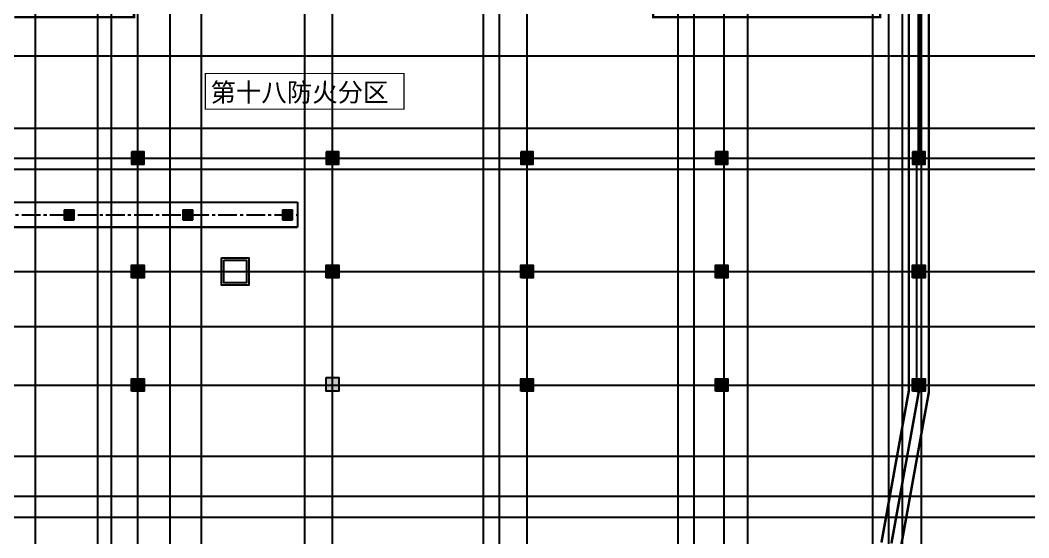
# Model space of a CAD drawing. Extents: x 369444 to 684549, y -549309 to 575337.
# Drawn here: x 402112 to 442531, y 120682 to 141434 of the extents above; entities that cross this region are included whole.
import ezdxf

# ---------------------------------------------------------------- set-up
doc = ezdxf.new("R2010")
doc.units = 0
doc.header["$LTSCALE"] = 1000
doc.header["$MEASUREMENT"] = 0
for name, pattern in [('__DASH', [0.35, 0.25, -0.1]), ('CENTER2', [1.125, 0.75, -0.125, 0.125, -0.125]), ('DASH', [0.35, 0.25, -0.1])]:
    doc.linetypes.add(name, pattern=pattern)
for name, color, linetype in [('COLUMN', 9, 'Continuous'), ('DOTE', 1, 'Continuous'), ('DUCT-排烟中心线', 5, 'CENTER2'), ('DUCT-排烟管', 2, 'Continuous'), ('DUCT-排烟管端线', 4, 'Continuous'), ('WALL', 9, 'Continuous'), ('WINDOW', 4, 'Continuous'), ('车库集水坑', 60, 'Continuous'), ('防火分区线', 7, 'Continuous'), ('风管标注', 3, 'Continuous')]:
    doc.layers.add(name, color=color, linetype=linetype)
doc.styles.add('-黑体', font='simhei.ttf')

# ---------------------------------------------------------------- blocks, each defined once
blk = doc.blocks.new('$DorLib2D$00000213')
at = {"color": 0, "linetype": 'DASH', "const_width": 0.02}
blk.add_lwpolyline([(0.5, 0), (-0.5, 0)], dxfattribs=at)
blk = doc.blocks.new('column500')
h = blk.add_hatch(color=0)
h.dxf.hatch_style = 1
h.paths.add_polyline_path([(-216381, -381440), (-215881, -381440), (-215881, -380940), (-216381, -380940)])
at = {"color": 0}
blk.add_lwpolyline([(-216381, -381440), (-215881, -381440), (-215881, -380940), (-216381, -380940)], close=True, dxfattribs=at)
blk = doc.blocks.new('56154dghgh')
at = {"layer": '车库集水坑', "lineweight": -2}
for points in [[(525097111, 3952329891), (525098211, 3952329891), (525098211, 3952328791), (525097111, 3952328791)], [(525097211, 3952329791), (525098111, 3952329791), (525098111, 3952328891), (525097211, 3952328891)]]:
    blk.add_lwpolyline(points, close=True, dxfattribs=at)
blk = doc.blocks.new('550zhuziokjdfsg')
at = {"layer": 'COLUMN', "lineweight": -2, "ltscale": 6}
blk.add_hatch(color=256, dxfattribs=at).paths.add_polyline_path([(38494751395, 3903816098), (38494751895, 3903816098), (38494751895, 3903815548), (38494751395, 3903815548)])
at = {"color": 0}
blk.add_lwpolyline([(38494751395, 3903816098), (38494751895, 3903816098), (38494751895, 3903815548), (38494751395, 3903815548)], close=True, dxfattribs=at)
blk = doc.blocks.new('N-风管')
at = {"color": 0, "linetype": 'Continuous'}
for p, q in [((38489239830.66436, 3905228305.368544, 2600), (38489240230.66436, 3905228305.368544, 2600)), ((38489244580.66436, 3905228305.368544, 2600), (38489244980.66436, 3905228305.368544, 2600)), ((38489248580.66436, 3905228305.368544, 2600), (38489248980.66436, 3905228305.368544, 2600))]:
    blk.add_line(p, q, dxfattribs=at)
at = {"color": 0}
for p, q in [((38489239830.66436, 3905228305.368544, 2600), (38489239830.66436, 3905227905.368544, 2600)), ((38489239830.66436, 3905228305.368544, 2600), (38489239870.66436, 3905228216.479655, 2600)), ((38489239870.66436, 3905227994.257432, 2600), (38489239830.66436, 3905227905.368544, 2600)), ((38489239870.66436, 3905228142.405581, 2600), (38489240182.66436, 3905228142.405581, 2600)), ((38489239870.66436, 3905228068.331507, 2600), (38489240182.66436, 3905228068.331507, 2600)), ((38489240230.66436, 3905228305.368544, 2600), (38489240182.66436, 3905228216.479655, 2600)), ((38489240230.66436, 3905227905.368544, 2600), (38489240182.66436, 3905227994.257432, 2600)), ((38489240230.66436, 3905227905.368544, 2600), (38489240230.66436, 3905228305.368544, 2600)), ((38489244580.66436, 3905228305.368544, 2600), (38489244580.66436, 3905227905.368544, 2600)), ((38489244580.66436, 3905228305.368544, 2600), (38489244620.66436, 3905228216.479655, 2600)), ((38489244620.66436, 3905227994.257432, 2600), (38489244580.66436, 3905227905.368544, 2600)), ((38489244620.66436, 3905228142.405581, 2600), (38489244932.66436, 3905228142.405581, 2600)), ((38489244620.66436, 3905228068.331507, 2600), (38489244932.66436, 3905228068.331507, 2600)), ((38489244980.66436, 3905228305.368544, 2600), (38489244932.66436, 3905228216.479655, 2600)), ((38489244980.66436, 3905227905.368544, 2600), (38489244932.66436, 3905227994.257432, 2600)), ((38489244980.66436, 3905227905.368544, 2600), (38489244980.66436, 3905228305.368544, 2600)), ((38489248580.66436, 3905228305.368544, 2600), (38489248580.66436, 3905227905.368544, 2600)), ((38489248580.66436, 3905228305.368544, 2600), (38489248620.66436, 3905228216.479655, 2600)), ((38489248620.66436, 3905227994.257432, 2600), (38489248580.66436, 3905227905.368544, 2600)), ((38489248620.66436, 3905228142.405581, 2600), (38489248932.66436, 3905228142.405581, 2600)), ((38489248620.66436, 3905228068.331507, 2600), (38489248932.66436, 3905228068.331507, 2600)), ((38489248980.66436, 3905228305.368544, 2600), (38489248932.66436, 3905228216.479655, 2600)), ((38489248980.66436, 3905227905.368544, 2600), (38489248932.66436, 3905227994.257432, 2600)), ((38489248980.66436, 3905227905.368544, 2600), (38489248980.66436, 3905228305.368544, 2600)), ((38489239830.66436, 3905227905.368544, 2600), (38489240230.66436, 3905227905.368544, 2600)), ((38489244580.66436, 3905227905.368544, 2600), (38489244980.66436, 3905227905.368544, 2600)), ((38489248580.66436, 3905227905.368544, 2600), (38489248980.66436, 3905227905.368544, 2600))]:
    blk.add_line(p, q, dxfattribs=at)
at = {"color": 0, "lineweight": 40}
for p, q in [((38489239870.66436, 3905228216.479655, 2600), (38489239870.66436, 3905227994.257432, 2600)), ((38489240182.66436, 3905228216.479655, 2600), (38489239870.66436, 3905228216.479655, 2600)), ((38489240182.66436, 3905227994.257432, 2600), (38489239870.66436, 3905227994.257432, 2600)), ((38489240182.66436, 3905227994.257432, 2600), (38489240182.66436, 3905228216.479655, 2600)), ((38489244620.66436, 3905228216.479655, 2600), (38489244620.66436, 3905227994.257432, 2600)), ((38489244932.66436, 3905228216.479655, 2600), (38489244620.66436, 3905228216.479655, 2600)), ((38489244932.66436, 3905227994.257432, 2600), (38489244620.66436, 3905227994.257432, 2600)), ((38489244932.66436, 3905227994.257432, 2600), (38489244932.66436, 3905228216.479655, 2600)), ((38489248620.66436, 3905228216.479655, 2600), (38489248620.66436, 3905227994.257432, 2600)), ((38489248932.66436, 3905228216.479655, 2600), (38489248620.66436, 3905228216.479655, 2600)), ((38489248932.66436, 3905227994.257432, 2600), (38489248620.66436, 3905227994.257432, 2600)), ((38489248932.66436, 3905227994.257432, 2600), (38489248932.66436, 3905228216.479655, 2600))]:
    blk.add_line(p, q, dxfattribs=at)
at = {"layer": 'DUCT-排烟中心线', "color": 0}
blk.add_line((38489229131.227257, 3905228105.368544), (38489249189.627274, 3905228105.368544), dxfattribs=at)
at = {"layer": 'DUCT-排烟管', "color": 0, "const_width": 90}
for points in [[(38489249189.627274, 3905228605.368544), (38489229131.227257, 3905228605.368544)], [(38489229131.227257, 3905227605.368544), (38489249189.627274, 3905227605.368544)]]:
    blk.add_lwpolyline(points, dxfattribs=at)
at = {"layer": 'DUCT-排烟管端线', "color": 0}
blk.add_line((38489249189.627274, 3905227605.368544), (38489249189.627274, 3905228605.368544), dxfattribs=at)

msp = doc.modelspace()

# ---------------------------------------------------------------- linework, layer by layer
at = {"layer": 'DOTE', "color": 8}
for p, q in [((405774.5, 59364.2), (405774.5, 476704.8)), ((413524.5, 59364.2), (413524.5, 476704.8)), ((420674.5, 59364.2), (420674.5, 476704.8)), ((421324.5, 59364.2), (421324.5, 476704.8)), ((428474.5, 59364.2), (428474.5, 476704.8)), ((429124.5, 59364.2), (429124.5, 476704.8)), ((436274.5, 59364.2), (436274.5, 476704.8)), ((436924.5, 59364.2), (436924.5, 476704.8)), ((402724.5, 59364.2), (402724.5, 261807)), ((405224.5, 59364.2), (405224.5, 261807)), ((406824.5, 59364.2), (406824.5, 261807)), ((408124.5, 59364.2), (408124.5, 261807)), ((409374.5, 59364.2), (409374.5, 261807)), ((414624.5, 59364.2), (414624.5, 261807)), ((422424.5, 59364.2), (422424.5, 261807)), ((430324.5, 59364.2), (430324.5, 261807)), ((431274.5, 59364.2), (431274.5, 261807)), ((437474.5, 59364.2), (437474.5, 261807)), ((438224.5, 59364.2), (438224.5, 261807))]:
    msp.add_line(p, q, dxfattribs=at)
at = {"layer": 'DOTE', "color": 8, "lineweight": -2}
for p, q in [((377844.4, 140007), (624570.9, 140007)), ((377844.4, 137107), (624570.9, 137107)), ((377844.4, 135907), (624570.9, 135907)), ((377844.4, 135457), (624570.9, 135457)), ((377844.4, 131357), (624570.9, 131357)), ((377844.4, 129157), (624570.9, 129157)), ((377844.4, 126807), (624570.9, 126807)), ((377844.4, 123957), (624570.9, 123957)), ((377844.4, 122357), (624570.9, 122357)), ((377844.4, 121507), (624570.9, 121507))]:
    msp.add_line(p, q, dxfattribs=at)
at = {"layer": 'WALL', "linetype": 'ByBlock'}
for p, q in [((438224.5, 136157), (438024.5, 136157)), ((438024.5, 136157), (438024.5, 126557)), ((438224.5, 126557), (438224.5, 136157)), ((438024.5, 126557), (438224.5, 126557))]:
    msp.add_line(p, q, dxfattribs=at)
at = {"layer": 'WINDOW', "linetype": 'DASH', "const_width": 100}
msp.add_lwpolyline([(438124.5, 126557), (437024.5, 120457)], dxfattribs=at)
at = {"layer": '防火分区线', "linetype": '__DASH', "lineweight": -2, "ltscale": 8, "const_width": 100}
for points in [[(401874.5, 141557), (406674.5, 141557), (406674.5, 141957), (414274.5, 141957), (414274.5, 147946.8), (419874.5, 147956.3), (419874.5, 141957), (427474.5, 141957), (427474.5, 141557), (436574.5, 141557), (436574.5, 141957), (437724.5, 141957), (437724.5, 126592.8), (436624.5, 120492.8)], [(438524.5, 142757), (438524.5, 126521.2), (437424.5, 120421.2)]]:
    msp.add_lwpolyline(points, dxfattribs=at)
at = {"layer": '防火分区线', "color": 2, "linetype": 'DASH', "ltscale": 8, "const_width": 100}
for points in [[(443274.5, 142857), (437724.5, 142857), (437724.5, 126592.8), (436624.5, 120492.8)], [(443274.5, 142857), (437724.5, 142857), (437724.5, 126592.8), (436624.5, 120492.8)], [(444074.5, 142057), (438524.5, 142057), (438524.5, 126521.2), (437424.5, 120421.2)]]:
    msp.add_lwpolyline(points, dxfattribs=at)
at = {"layer": '防火分区线', "color": 3, "const_width": 50}
msp.add_lwpolyline([(417490.2, 139295.3), (409534.6, 139295.3), (409534.6, 137866.6), (417490.2, 137866.6)], close=True, dxfattribs=at)

# ---------------------------------------------------------------- block references
at = {"layer": 'COLUMN', "color": 8, "rotation": 270}
for p in [(788014.4, -80223.9), (795814.4, -80223.9), (803614.4, -80223.9), (811414.4, -80223.9), (819314.4, -80223.9)]:
    msp.add_blockref('column500', p, dxfattribs=at)
at = {"layer": 'COLUMN', "color": 8, "xscale": -1, "rotation": 270}
for p in [(788014.4, 347487.9), (795814.4, 347487.9), (803614.4, 347487.9), (811414.4, 347487.9), (819314.4, 347487.9), (788014.4, 342937.9), (803614.4, 342937.9), (811414.4, 342937.9), (819314.4, 342937.9)]:
    msp.add_blockref('column500', p, dxfattribs=at)
at = {"layer": 'COLUMN', "color": 8, "lineweight": -2}
msp.add_blockref('550zhuziokjdfsg', (-38494337020.5, -3903688991), dxfattribs=at)
at = {"layer": 'WINDOW', "xscale": -6200, "yscale": 6200, "zscale": 6200, "rotation": 269.9999998340005}
msp.add_blockref('$DorLib2D$00000213', (438124.5, 139257), dxfattribs=at)
at = {"layer": '车库集水坑', "lineweight": -2}
msp.add_blockref('56154dghgh', (-524686936.4, -3952197984.5, 96.5), dxfattribs=at)
at = {"layer": '风管标注', "color": 8}
msp.add_blockref('N-风管', (-38488835956.2, -3905094473.4), dxfattribs=at)

# ---------------------------------------------------------------- texts
at = {"layer": '防火分区线', "style": '-黑体'}
msp.add_text('第十八防火分区', height=746.84, dxfattribs=at).set_placement((409738.5, 138169.1))

doc.saveas('drawing.dxf')
